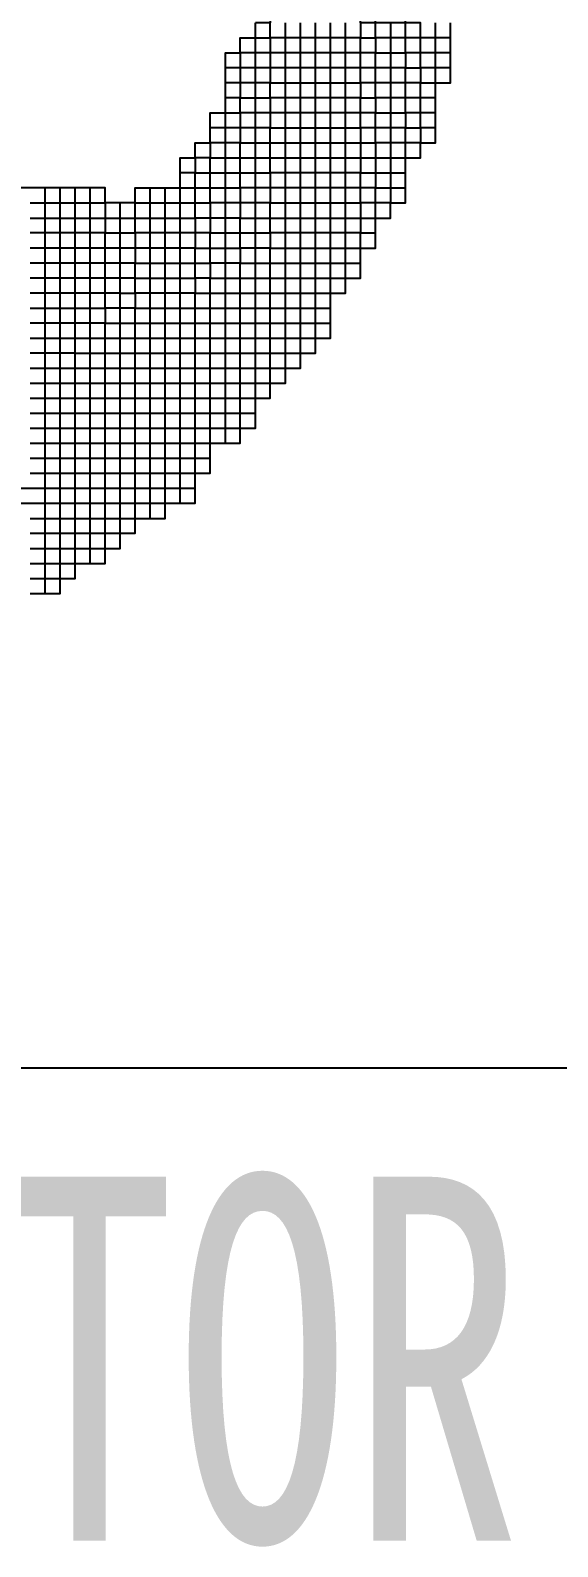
# Model space of a CAD drawing. Header units: millimetres. Extents: x 0 to 594, y 0 to 420.
# Drawn here: x 508.34 to 512.69, y 95.83 to 108.32 of the extents above; entities that cross this region are included whole.
import ezdxf
from ezdxf.enums import TextEntityAlignment as Align

# ---------------------------------------------------------------- set-up
doc = ezdxf.new("R2010")
doc.units = ezdxf.units.MM
doc.layers.add('GPDRAW', color=1, linetype='Continuous')
doc.layers.add('TEXT', color=255, linetype='Continuous')
doc.styles.add('ECL', font='', dxfattribs={"width": 0.7, "height": 3})
doc.styles.add('LXL', font='', dxfattribs={"width": 0.7, "height": 3})
doc.styles.get('ECL').set_extended_font_data('FangSong_GB2312')
doc.styles.get('LXL').set_extended_font_data('仿宋_GB2312')

# ---------------------------------------------------------------- blocks, each defined once
blk = doc.blocks.new('*U68')
at = {"color": 32, "linetype": 'Continuous'}
for points in [[(-17.49, -2.555), (-17.341, -2.555), (-17.193, -2.555), (-17.044, -2.555), (-16.896, -2.555), (-16.747, -2.555), (-16.747, -2.406), (-16.599, -2.406), (-16.45, -2.406), (-16.45, -2.258), (-16.302, -2.258), (-16.153, -2.258), (-16.005, -2.258), (-15.856, -2.258), (-15.856, -2.109), (-15.708, -2.109), (-15.708, -1.961), (-15.559, -1.961), (-15.411, -1.961), (-15.411, -1.812), (-15.262, -1.812), (-15.114, -1.812), (-15.114, -1.664), (-14.965, -1.664), (-14.817, -1.664), (-14.668, -1.664), (-14.52, -1.664), (-14.371, -1.664), (-14.371, -1.515), (-14.371, -1.367), (-14.371, -1.218), (-14.371, -1.07), (-14.371, -0.921), (-14.371, -0.773), (-14.371, -0.624), (-14.371, -0.476), (-14.371, -0.327), (-14.371, -0.179), (-14.371, -0.03), (-14.371, 0.118), (-14.371, 0.267), (-14.371, 0.415), (-14.371, 0.564), (-14.371, 0.712), (-14.371, 0.861)], [(-13.48, -0.179), (-13.629, -0.179), (-13.629, -0.03), (-13.777, -0.03), (-13.777, 0.118), (-13.926, 0.118), (-14.074, 0.118), (-14.074, 0.267), (-14.223, 0.267), (-14.223, 0.415), (-14.371, 0.415), (-14.52, 0.415), (-14.668, 0.415), (-14.817, 0.415), (-14.965, 0.415), (-15.114, 0.415), (-15.114, 0.267), (-15.262, 0.267), (-15.411, 0.267), (-15.411, 0.118), (-15.559, 0.118)]]:
    blk.add_lwpolyline(points, dxfattribs=at)
at = {"color": 15, "linetype": 'Continuous'}
for points in [[(-17.49, -4.188), (-17.341, -4.188), (-17.193, -4.188), (-17.044, -4.188), (-16.896, -4.188), (-16.747, -4.188), (-16.747, -4.04), (-16.599, -4.04), (-16.45, -4.04), (-16.45, -3.891), (-16.302, -3.891), (-16.153, -3.891), (-16.005, -3.891), (-15.856, -3.891), (-15.856, -3.743), (-15.856, -3.594), (-15.708, -3.594), (-15.708, -3.446), (-15.708, -3.297), (-15.559, -3.297), (-15.411, -3.297), (-15.411, -3.149), (-15.411, -3), (-15.411, -2.852), (-15.411, -2.703), (-15.411, -2.555), (-15.262, -2.555), (-15.114, -2.555), (-14.965, -2.555), (-14.965, -2.406), (-14.965, -2.258), (-14.965, -2.109), (-14.965, -1.961), (-14.965, -1.812), (-14.965, -1.664), (-14.965, -1.515), (-14.965, -1.367), (-14.965, -1.218), (-14.965, -1.07), (-14.965, -0.921), (-14.965, -0.773), (-14.965, -0.624), (-14.965, -0.476), (-14.965, -0.327), (-14.965, -0.179), (-14.965, -0.03), (-14.965, 0.118), (-14.965, 0.267), (-14.965, 0.415), (-14.965, 0.564), (-14.965, 0.712), (-14.965, 0.861)], [(-15.559, -3.297), (-15.559, -3.149), (-15.559, -3), (-15.559, -2.852), (-15.559, -2.703), (-15.559, -2.555), (-15.559, -2.406), (-15.559, -2.258), (-15.559, -2.109), (-15.559, -1.961), (-15.559, -1.812), (-15.559, -1.664), (-15.559, -1.515), (-15.559, -1.367), (-15.559, -1.218), (-15.559, -1.07), (-15.559, -0.921), (-15.559, -0.773), (-15.559, -0.624), (-15.559, -0.476), (-15.559, -0.327), (-15.559, -0.179), (-15.559, -0.03), (-15.559, 0.118), (-15.559, 0.267), (-15.559, 0.415), (-15.559, 0.564), (-15.411, 0.564), (-15.411, 0.712), (-15.262, 0.712), (-15.114, 0.712), (-15.114, 0.861)], [(-14.223, 0.861), (-14.223, 0.712), (-14.074, 0.712), (-14.074, 0.564), (-13.926, 0.564), (-13.777, 0.564), (-13.777, 0.415), (-13.629, 0.415), (-13.629, 0.267), (-13.48, 0.267), (-13.332, 0.267), (-13.332, 0.415), (-13.332, 0.564), (-13.332, 0.712), (-13.332, 0.861)], [(-17.49, -3.446), (-17.341, -3.446), (-17.193, -3.446), (-17.044, -3.446), (-16.896, -3.446), (-16.747, -3.446), (-16.747, -3.297), (-16.599, -3.297), (-16.45, -3.297), (-16.45, -3.149), (-16.302, -3.149), (-16.153, -3.149), (-16.005, -3.149), (-15.856, -3.149), (-15.856, -3), (-15.708, -3), (-15.708, -2.852), (-15.559, -2.852), (-15.411, -2.852), (-15.262, -2.852), (-15.114, -2.852), (-15.114, -2.703), (-14.965, -2.703), (-14.965, -2.555), (-14.817, -2.555), (-14.817, -2.406), (-14.668, -2.406), (-14.668, -2.258), (-14.52, -2.258), (-14.52, -2.109), (-14.52, -1.961), (-14.52, -1.812), (-14.52, -1.664), (-14.52, -1.515), (-14.52, -1.367), (-14.52, -1.218), (-14.52, -1.07), (-14.52, -0.921), (-14.52, -0.773), (-14.52, -0.624), (-14.52, -0.476), (-14.52, -0.327), (-14.52, -0.179), (-14.52, -0.03), (-14.52, 0.118), (-14.52, 0.267), (-14.52, 0.415), (-14.52, 0.564), (-14.52, 0.712), (-14.52, 0.861)]]:
    blk.add_lwpolyline(points, dxfattribs=at)
at = {"color": 22, "linetype": 'Continuous'}
for points in [[(-17.49, -3.149), (-17.341, -3.149), (-17.193, -3.149), (-17.044, -3.149), (-16.896, -3.149), (-16.747, -3.149), (-16.747, -3), (-16.599, -3), (-16.45, -3), (-16.45, -2.852), (-16.302, -2.852), (-16.153, -2.852), (-16.005, -2.852), (-15.856, -2.852), (-15.856, -2.703), (-15.708, -2.703), (-15.708, -2.555), (-15.559, -2.555), (-15.411, -2.555), (-15.411, -2.406), (-15.262, -2.406), (-15.114, -2.406), (-14.965, -2.406), (-14.817, -2.406), (-14.817, -2.258), (-14.817, -2.109), (-14.817, -1.961), (-14.817, -1.812), (-14.817, -1.664), (-14.817, -1.515), (-14.817, -1.367), (-14.817, -1.218), (-14.817, -1.07), (-14.817, -0.921), (-14.817, -0.773), (-14.817, -0.624), (-14.817, -0.476), (-14.817, -0.327), (-14.817, -0.179), (-14.817, -0.03), (-14.817, 0.118), (-14.817, 0.267), (-14.817, 0.415), (-14.817, 0.564), (-14.817, 0.712), (-14.817, 0.861)], [(-17.49, -2.703), (-17.341, -2.703), (-17.193, -2.703), (-17.044, -2.703), (-16.896, -2.703), (-16.747, -2.703), (-16.747, -2.555), (-16.599, -2.555), (-16.45, -2.555), (-16.45, -2.406), (-16.302, -2.406), (-16.153, -2.406), (-16.005, -2.406), (-15.856, -2.406), (-15.856, -2.258), (-15.708, -2.258), (-15.708, -2.109), (-15.559, -2.109), (-15.411, -2.109), (-15.411, -1.961), (-15.262, -1.961), (-15.114, -1.961), (-15.114, -1.812), (-14.965, -1.812), (-14.817, -1.812), (-14.668, -1.812), (-14.52, -1.812), (-14.371, -1.812), (-14.371, -1.664), (-14.223, -1.664), (-14.223, -1.515), (-14.223, -1.367), (-14.074, -1.367), (-14.074, -1.218), (-14.074, -1.07), (-13.926, -1.07), (-13.926, -0.921), (-13.777, -0.921), (-13.777, -0.773), (-13.777, -0.624), (-13.777, -0.476), (-13.629, -0.476), (-13.629, -0.327), (-13.48, -0.327), (-13.48, -0.179), (-13.48, -0.03), (-13.48, 0.118), (-13.48, 0.267), (-13.48, 0.415), (-13.48, 0.564), (-13.48, 0.712), (-13.48, 0.861)], [(-17.49, -3.297), (-17.341, -3.297), (-17.193, -3.297), (-17.044, -3.297), (-16.896, -3.297), (-16.747, -3.297), (-16.747, -3.149), (-16.599, -3.149), (-16.45, -3.149), (-16.45, -3), (-16.302, -3), (-16.153, -3), (-16.005, -3), (-15.856, -3), (-15.856, -2.852), (-15.708, -2.852), (-15.708, -2.703), (-15.559, -2.703), (-15.411, -2.703), (-15.262, -2.703), (-15.114, -2.703), (-15.114, -2.555), (-15.114, -2.406), (-15.114, -2.258), (-14.965, -2.258), (-14.817, -2.258), (-14.668, -2.258), (-14.668, -2.109), (-14.668, -1.961), (-14.668, -1.812), (-14.668, -1.664), (-14.668, -1.515), (-14.668, -1.367), (-14.668, -1.218), (-14.668, -1.07), (-14.668, -0.921), (-14.668, -0.773), (-14.668, -0.624), (-14.668, -0.476), (-14.668, -0.327), (-14.668, -0.179), (-14.668, -0.03), (-14.668, 0.118), (-14.668, 0.267), (-14.668, 0.415), (-14.668, 0.564), (-14.668, 0.712), (-14.668, 0.861)], [(-17.49, -4.485), (-17.341, -4.485), (-17.193, -4.485), (-17.044, -4.485), (-16.896, -4.485), (-16.747, -4.485), (-16.747, -4.337), (-16.599, -4.337), (-16.599, -4.188), (-16.45, -4.188), (-16.45, -4.04), (-16.302, -4.04), (-16.153, -4.04), (-16.153, -3.891), (-16.153, -3.743), (-16.153, -3.594), (-16.153, -3.446), (-16.153, -3.297), (-16.153, -3.149), (-16.153, -3), (-16.153, -2.852), (-16.153, -2.703), (-16.153, -2.555), (-16.153, -2.406), (-16.153, -2.258), (-16.153, -2.109), (-16.153, -1.961), (-16.153, -1.812), (-16.153, -1.664), (-16.153, -1.515), (-16.153, -1.367), (-16.153, -1.218), (-16.153, -1.07), (-16.153, -0.921), (-16.153, -0.773)], [(-17.49, -4.337), (-17.341, -4.337), (-17.193, -4.337), (-17.044, -4.337), (-16.896, -4.337), (-16.747, -4.337), (-16.747, -4.188), (-16.599, -4.188), (-16.599, -4.04), (-16.599, -3.891), (-16.599, -3.743), (-16.599, -3.594), (-16.599, -3.446), (-16.599, -3.297), (-16.599, -3.149), (-16.599, -3), (-16.599, -2.852), (-16.599, -2.703), (-16.599, -2.555), (-16.599, -2.406), (-16.599, -2.258), (-16.599, -2.109), (-16.599, -1.961), (-16.599, -1.812), (-16.599, -1.664), (-16.599, -1.515), (-16.599, -1.367), (-16.599, -1.218), (-16.599, -1.07), (-16.599, -0.921)], [(-17.49, -4.634), (-17.341, -4.634), (-17.193, -4.634), (-17.193, -4.485), (-17.193, -4.337), (-17.193, -4.188), (-17.193, -4.04), (-17.193, -3.891), (-17.193, -3.743), (-17.193, -3.594), (-17.193, -3.446), (-17.193, -3.297), (-17.193, -3.149), (-17.193, -3), (-17.193, -2.852), (-17.193, -2.703), (-17.193, -2.555)], [(-17.341, -4.782), (-17.341, -4.634), (-17.341, -4.485), (-17.341, -4.337), (-17.341, -4.188), (-17.341, -4.04), (-17.341, -3.891), (-17.341, -3.743), (-17.341, -3.594), (-17.341, -3.446), (-17.341, -3.297), (-17.341, -3.149), (-17.341, -3), (-17.341, -2.852), (-17.341, -2.703), (-17.341, -2.555)], [(-17.49, -3.594), (-17.341, -3.594), (-17.193, -3.594), (-17.044, -3.594), (-16.896, -3.594), (-16.747, -3.594), (-16.747, -3.446), (-16.599, -3.446), (-16.45, -3.446), (-16.45, -3.297), (-16.302, -3.297), (-16.153, -3.297), (-16.005, -3.297), (-15.856, -3.297), (-15.856, -3.149), (-15.708, -3.149), (-15.708, -3), (-15.559, -3), (-15.411, -3), (-15.262, -3)], [(-17.49, -4.04), (-17.341, -4.04), (-17.193, -4.04), (-17.044, -4.04), (-16.896, -4.04), (-16.747, -4.04), (-16.747, -3.891), (-16.599, -3.891), (-16.45, -3.891), (-16.45, -3.743), (-16.302, -3.743), (-16.153, -3.743), (-16.005, -3.743), (-15.856, -3.743)]]:
    blk.add_lwpolyline(points, dxfattribs=at)
at = {"color": 34, "linetype": 'Continuous'}
blk.add_lwpolyline([(-13.926, 0.861), (-13.926, 0.712), (-13.926, 0.564), (-13.926, 0.415), (-13.926, 0.267), (-13.926, 0.118), (-13.926, -0.03), (-13.926, -0.179), (-13.926, -0.327), (-13.926, -0.476), (-13.926, -0.624), (-13.926, -0.773), (-13.926, -0.921), (-14.074, -0.921), (-14.074, -0.773), (-14.223, -0.773), (-14.223, -0.624), (-14.371, -0.624), (-14.52, -0.624), (-14.668, -0.624), (-14.817, -0.624), (-14.965, -0.624), (-15.114, -0.624), (-15.114, -0.773), (-15.262, -0.773), (-15.411, -0.773), (-15.411, -0.921), (-15.559, -0.921), (-15.708, -0.921), (-15.708, -1.07), (-15.856, -1.07), (-15.856, -1.218), (-16.005, -1.218), (-16.153, -1.218), (-16.302, -1.218), (-16.45, -1.218), (-16.45, -1.367), (-16.599, -1.367), (-16.747, -1.367), (-16.747, -1.218), (-16.896, -1.218), (-17.044, -1.218), (-17.193, -1.218), (-17.341, -1.218), (-17.49, -1.218)], dxfattribs=at)
at = {"color": 13, "linetype": 'Continuous'}
for points in [[(-16.896, -3.891), (-16.747, -3.891), (-16.747, -3.743), (-16.599, -3.743), (-16.45, -3.743), (-16.45, -3.594), (-16.302, -3.594), (-16.153, -3.594), (-16.005, -3.594), (-15.856, -3.594), (-15.856, -3.446), (-15.856, -3.297), (-15.708, -3.297), (-15.708, -3.149), (-15.559, -3.149), (-15.411, -3.149), (-15.262, -3.149), (-15.262, -3), (-15.262, -2.852), (-15.262, -2.703), (-15.262, -2.555), (-15.262, -2.406), (-15.262, -2.258), (-15.262, -2.109), (-15.262, -1.961), (-15.262, -1.812), (-15.262, -1.664), (-15.262, -1.515), (-15.262, -1.367), (-15.262, -1.218), (-15.262, -1.07), (-15.262, -0.921), (-15.262, -0.773), (-15.262, -0.624), (-15.262, -0.476), (-15.262, -0.327), (-15.262, -0.179), (-15.262, -0.03), (-15.262, 0.118), (-15.262, 0.267), (-15.262, 0.415), (-15.262, 0.564), (-15.262, 0.712), (-15.262, 0.861)], [(-13.332, 0.712), (-13.48, 0.712), (-13.629, 0.712), (-13.629, 0.861), (-13.777, 0.861), (-13.777, 1.009), (-13.926, 1.009), (-14.074, 1.009), (-14.074, 1.158), (-14.223, 1.158), (-14.223, 1.306), (-14.371, 1.306), (-14.52, 1.306), (-14.668, 1.306), (-14.817, 1.306), (-14.965, 1.306), (-15.114, 1.306), (-15.114, 1.158), (-15.262, 1.158)], [(-13.332, 0.564), (-13.48, 0.564), (-13.629, 0.564), (-13.629, 0.712), (-13.777, 0.712), (-13.777, 0.861), (-13.926, 0.861), (-14.074, 0.861), (-14.074, 1.009), (-14.223, 1.009), (-14.223, 1.158), (-14.371, 1.158), (-14.52, 1.158), (-14.668, 1.158), (-14.817, 1.158), (-14.965, 1.158), (-15.114, 1.158), (-15.114, 1.009), (-15.262, 1.009)], [(-13.332, 0.415), (-13.48, 0.415), (-13.629, 0.415), (-13.629, 0.564), (-13.777, 0.564), (-13.777, 0.712), (-13.926, 0.712), (-14.074, 0.712), (-14.074, 0.861), (-14.223, 0.861), (-14.223, 1.009), (-14.371, 1.009), (-14.52, 1.009), (-14.668, 1.009), (-14.817, 1.009), (-14.965, 1.009), (-15.114, 1.009), (-15.114, 0.861), (-15.262, 0.861)], [(-13.48, 0.118), (-13.629, 0.118), (-13.629, 0.267), (-13.777, 0.267), (-13.777, 0.415), (-13.926, 0.415), (-14.074, 0.415), (-14.074, 0.564), (-14.223, 0.564), (-14.223, 0.712), (-14.371, 0.712), (-14.52, 0.712), (-14.668, 0.712), (-14.817, 0.712), (-14.965, 0.712), (-15.114, 0.712), (-15.114, 0.564), (-15.262, 0.564), (-15.411, 0.564), (-15.411, 0.415), (-15.559, 0.415)], [(-13.48, -0.03), (-13.629, -0.03), (-13.629, 0.118), (-13.777, 0.118), (-13.777, 0.267), (-13.926, 0.267), (-14.074, 0.267), (-14.074, 0.415), (-14.223, 0.415), (-14.223, 0.564), (-14.371, 0.564), (-14.52, 0.564), (-14.668, 0.564), (-14.817, 0.564), (-14.965, 0.564), (-15.114, 0.564), (-15.114, 0.415), (-15.262, 0.415), (-15.411, 0.415), (-15.411, 0.267), (-15.559, 0.267)], [(-16.005, -3.891), (-16.005, -3.743), (-16.005, -3.594), (-16.005, -3.446), (-16.005, -3.297), (-16.005, -3.149), (-16.005, -3), (-16.005, -2.852), (-16.005, -2.703), (-16.005, -2.555), (-16.005, -2.406), (-16.005, -2.258), (-16.005, -2.109), (-16.005, -1.961), (-16.005, -1.812), (-16.005, -1.664), (-16.005, -1.515), (-16.005, -1.367), (-16.005, -1.218), (-16.005, -1.07), (-16.005, -0.921), (-16.005, -0.773), (-16.005, -0.624), (-16.005, -0.476), (-15.856, -0.476), (-15.856, -0.327), (-15.708, -0.327), (-15.708, -0.179), (-15.708, -0.03), (-15.559, -0.03), (-15.411, -0.03), (-15.411, 0.118), (-15.262, 0.118), (-15.114, 0.118), (-15.114, 0.267), (-14.965, 0.267), (-14.817, 0.267), (-14.668, 0.267), (-14.52, 0.267), (-14.371, 0.267), (-14.223, 0.267), (-14.223, 0.118), (-14.074, 0.118), (-14.074, -0.03), (-13.926, -0.03), (-13.777, -0.03), (-13.777, -0.179), (-13.629, -0.179), (-13.629, -0.327), (-13.777, -0.327), (-13.777, -0.179), (-13.926, -0.179), (-14.074, -0.179), (-14.074, -0.03), (-14.223, -0.03), (-14.223, 0.118), (-14.371, 0.118), (-14.52, 0.118), (-14.668, 0.118), (-14.817, 0.118), (-14.965, 0.118), (-15.114, 0.118), (-15.114, -0.03), (-15.262, -0.03), (-15.411, -0.03), (-15.411, -0.179), (-15.559, -0.179), (-15.708, -0.179)], [(-16.45, -0.921), (-16.45, -0.773), (-16.005, -0.773), (-15.856, -0.773), (-15.856, -0.624), (-15.708, -0.624), (-15.708, -0.476), (-15.559, -0.476), (-15.411, -0.476), (-15.411, -0.327), (-15.262, -0.327), (-15.114, -0.327), (-15.114, -0.179), (-14.965, -0.179), (-14.817, -0.179), (-14.668, -0.179), (-14.52, -0.179), (-14.371, -0.179), (-14.223, -0.179), (-14.223, -0.327), (-14.074, -0.327), (-14.074, -0.476), (-13.926, -0.476), (-13.777, -0.476), (-13.777, -0.327), (-13.926, -0.327), (-14.074, -0.327), (-14.074, -0.179), (-14.223, -0.179), (-14.223, -0.03), (-14.371, -0.03), (-14.52, -0.03), (-14.668, -0.03), (-14.817, -0.03), (-14.965, -0.03), (-15.114, -0.03), (-15.114, -0.179), (-15.262, -0.179), (-15.411, -0.179), (-15.411, -0.327), (-15.559, -0.327), (-15.708, -0.327), (-15.708, -0.476), (-15.856, -0.476), (-15.856, -0.624), (-16.005, -0.624)], [(-16.302, -4.04), (-16.302, -3.891), (-16.302, -3.743), (-16.302, -3.594), (-16.302, -3.446), (-16.302, -3.297), (-16.302, -3.149), (-16.302, -3), (-16.302, -2.852), (-16.302, -2.703), (-16.302, -2.555), (-16.302, -2.406), (-16.302, -2.258), (-16.302, -2.109), (-16.302, -1.961), (-16.302, -1.812), (-16.302, -1.664), (-16.302, -1.515), (-16.302, -1.367), (-16.302, -1.218), (-16.302, -1.07), (-16.302, -0.921), (-16.302, -0.773)], [(-16.45, -1.664), (-16.302, -1.664), (-16.153, -1.664), (-16.005, -1.664), (-15.856, -1.664), (-15.856, -1.515), (-15.708, -1.515), (-15.708, -1.367), (-15.559, -1.367), (-15.411, -1.367), (-15.411, -1.218), (-15.262, -1.218), (-15.114, -1.218), (-15.114, -1.07), (-14.965, -1.07), (-14.817, -1.07), (-14.668, -1.07), (-14.52, -1.07), (-14.371, -1.07), (-14.223, -1.07), (-14.223, -1.218), (-14.074, -1.218)], [(-17.044, -2.406), (-16.896, -2.406), (-16.747, -2.406), (-16.747, -2.258), (-16.599, -2.258), (-16.45, -2.258), (-16.45, -2.109), (-16.302, -2.109), (-16.153, -2.109), (-16.005, -2.109), (-15.856, -2.109), (-15.856, -1.961), (-15.708, -1.961), (-15.708, -1.812), (-15.559, -1.812), (-15.411, -1.812), (-15.411, -1.664), (-15.262, -1.664), (-15.114, -1.664), (-15.114, -1.515), (-14.965, -1.515), (-14.817, -1.515), (-14.668, -1.515), (-14.52, -1.515), (-14.371, -1.515), (-14.223, -1.515)], [(-17.49, -2.852), (-17.341, -2.852), (-17.193, -2.852), (-17.044, -2.852), (-16.896, -2.852), (-16.747, -2.852), (-16.747, -2.703), (-16.599, -2.703), (-16.45, -2.703), (-16.45, -2.555), (-16.302, -2.555), (-16.153, -2.555), (-16.005, -2.555), (-15.856, -2.555), (-15.856, -2.406), (-15.708, -2.406), (-15.708, -2.258), (-15.559, -2.258), (-15.411, -2.258), (-15.411, -2.109), (-15.262, -2.109), (-15.114, -2.109), (-15.114, -1.961), (-14.965, -1.961), (-14.817, -1.961), (-14.668, -1.961), (-14.52, -1.961)], [(-17.49, -3), (-17.341, -3), (-17.193, -3), (-17.044, -3), (-16.896, -3), (-16.747, -3), (-16.747, -2.852), (-16.599, -2.852), (-16.45, -2.852), (-16.45, -2.703), (-16.302, -2.703), (-16.153, -2.703), (-16.005, -2.703), (-15.856, -2.703), (-15.856, -2.555), (-15.708, -2.555), (-15.708, -2.406), (-15.559, -2.406), (-15.411, -2.406), (-15.411, -2.258), (-15.262, -2.258), (-15.114, -2.258), (-15.114, -2.109), (-14.965, -2.109), (-14.817, -2.109), (-14.668, -2.109), (-14.52, -2.109)], [(-17.49, -4.782), (-17.341, -4.782), (-17.193, -4.782), (-17.193, -4.634), (-17.044, -4.634), (-17.044, -4.485), (-17.044, -4.337), (-17.044, -4.188), (-17.044, -4.04), (-17.044, -3.891), (-17.044, -3.743), (-17.044, -3.594), (-17.044, -3.446), (-17.044, -3.297), (-17.044, -3.149), (-17.044, -3), (-17.044, -2.852), (-17.044, -2.703)], [(-16.896, -3.743), (-16.747, -3.743), (-16.747, -3.594), (-16.599, -3.594), (-16.45, -3.594), (-16.45, -3.446), (-16.302, -3.446), (-16.153, -3.446), (-16.005, -3.446), (-15.856, -3.446), (-15.708, -3.446)]]:
    blk.add_lwpolyline(points, dxfattribs=at)
at = {"color": 75, "linetype": 'Continuous'}
blk.add_lwpolyline([(-17.49, -0.921), (-17.341, -0.921), (-17.193, -0.921), (-17.044, -0.921), (-16.896, -0.921), (-16.747, -0.921), (-16.747, -1.07), (-16.599, -1.07), (-16.45, -1.07), (-16.45, -0.921), (-16.302, -0.921), (-16.153, -0.921), (-16.005, -0.921), (-15.856, -0.921), (-15.856, -0.773), (-15.708, -0.773), (-15.708, -0.624), (-15.559, -0.624), (-15.411, -0.624), (-15.411, -0.476), (-15.262, -0.476), (-15.114, -0.476), (-15.114, -0.327), (-14.965, -0.327), (-14.817, -0.327), (-14.668, -0.327), (-14.52, -0.327), (-14.371, -0.327), (-14.223, -0.327), (-14.223, -0.476), (-14.074, -0.476), (-14.074, -0.624), (-13.926, -0.624), (-13.777, -0.624)], dxfattribs=at)
at = {"color": 57, "linetype": 'Continuous'}
for points in [[(-16.599, -1.812), (-16.45, -1.812), (-16.45, -1.664), (-16.45, -1.515), (-16.302, -1.515), (-16.153, -1.515), (-16.005, -1.515), (-15.856, -1.515), (-15.856, -1.367), (-15.708, -1.367), (-15.708, -1.218), (-15.559, -1.218), (-15.411, -1.218), (-15.411, -1.07), (-15.262, -1.07), (-15.114, -1.07), (-15.114, -0.921), (-14.965, -0.921), (-14.817, -0.921), (-14.668, -0.921), (-14.52, -0.921), (-14.371, -0.921), (-14.223, -0.921), (-14.223, -1.07), (-14.074, -1.07), (-14.074, -0.921), (-14.223, -0.921), (-14.223, -0.773), (-14.371, -0.773), (-14.52, -0.773), (-14.668, -0.773), (-14.817, -0.773), (-14.965, -0.773), (-15.114, -0.773), (-15.114, -0.921), (-15.262, -0.921), (-15.411, -0.921), (-15.411, -1.07), (-15.559, -1.07), (-15.708, -1.07), (-15.708, -1.218), (-15.856, -1.218), (-15.856, -1.367), (-16.005, -1.367), (-16.153, -1.367), (-16.302, -1.367), (-16.45, -1.367), (-16.45, -1.515), (-16.599, -1.515), (-16.747, -1.515), (-16.747, -1.367), (-16.896, -1.367), (-17.044, -1.367), (-17.193, -1.367), (-17.341, -1.367), (-17.49, -1.367)], [(-17.49, -1.07), (-17.341, -1.07), (-17.193, -1.07), (-17.044, -1.07), (-16.896, -1.07), (-16.747, -1.07), (-16.747, -1.218), (-16.599, -1.218), (-16.45, -1.218), (-16.45, -1.07), (-16.302, -1.07), (-16.153, -1.07), (-16.005, -1.07), (-15.856, -1.07), (-15.856, -0.921), (-15.708, -0.921), (-15.708, -0.773), (-15.559, -0.773), (-15.411, -0.773), (-15.411, -0.624), (-15.262, -0.624), (-15.114, -0.624), (-15.114, -0.476), (-14.965, -0.476), (-14.817, -0.476), (-14.668, -0.476), (-14.52, -0.476), (-14.371, -0.476), (-14.223, -0.476), (-14.223, -0.624), (-14.074, -0.624), (-14.074, -0.773), (-13.926, -0.773), (-13.777, -0.773)], [(-17.044, -2.703), (-17.044, -2.555), (-17.044, -2.406), (-17.044, -2.258), (-17.044, -2.109), (-17.044, -1.961), (-17.044, -1.812), (-17.044, -1.664), (-17.044, -1.515), (-17.044, -1.367), (-17.044, -1.218), (-17.044, -1.07), (-17.044, -0.921), (-17.044, -0.773)]]:
    blk.add_lwpolyline(points, dxfattribs=at)
at = {"color": 94, "linetype": 'Continuous'}
for points in [[(-16.45, -1.664), (-16.599, -1.664), (-16.747, -1.664), (-16.747, -1.515), (-16.896, -1.515), (-17.044, -1.515), (-17.193, -1.515), (-17.341, -1.515), (-17.49, -1.515)], [(-16.599, -1.812), (-16.747, -1.812), (-16.747, -1.664), (-16.896, -1.664), (-17.044, -1.664), (-17.193, -1.664), (-17.341, -1.664), (-17.49, -1.664)], [(-17.49, -1.961), (-17.341, -1.961), (-17.193, -1.961), (-17.044, -1.961), (-16.896, -1.961), (-16.747, -1.961), (-16.747, -1.812), (-16.896, -1.812), (-17.044, -1.812), (-17.193, -1.812), (-17.341, -1.812), (-17.49, -1.812)], [(-16.896, -2.109), (-17.044, -2.109), (-17.193, -2.109), (-17.341, -2.109), (-17.49, -2.109)]]:
    blk.add_lwpolyline(points, dxfattribs=at)
at = {"color": 91, "linetype": 'Continuous'}
blk.add_lwpolyline([(-16.45, -0.921), (-16.747, -0.921), (-16.747, -0.773), (-19.717, -0.773)], dxfattribs=at)
at = {"color": 82, "linetype": 'Continuous'}
blk.add_lwpolyline([(-17.341, -2.555), (-17.341, -2.406), (-17.341, -2.258), (-17.341, -2.109), (-17.341, -1.961), (-17.341, -1.812), (-17.341, -1.664), (-17.341, -1.515), (-17.341, -1.367), (-17.341, -1.218), (-17.341, -1.07), (-17.341, -0.921), (-17.341, -0.773)], dxfattribs=at)
at = {"color": 95, "linetype": 'Continuous'}
blk.add_lwpolyline([(-17.193, -2.555), (-17.193, -2.406), (-17.193, -2.258), (-17.193, -2.109), (-17.193, -1.961), (-17.193, -1.812), (-17.193, -1.664), (-17.193, -1.515), (-17.193, -1.367), (-17.193, -1.218), (-17.193, -1.07), (-17.193, -0.921), (-17.193, -0.773)], dxfattribs=at)
at = {"color": 25, "linetype": 'Continuous'}
blk.add_lwpolyline([(-16.896, -4.485), (-16.896, -4.337), (-16.896, -4.188), (-16.896, -4.04), (-16.896, -3.891), (-16.896, -3.743), (-16.896, -3.594), (-16.896, -3.446), (-16.896, -3.297), (-16.896, -3.149), (-16.896, -3), (-16.896, -2.852), (-16.896, -2.703), (-16.896, -2.555), (-16.896, -2.406), (-16.896, -2.258), (-16.896, -2.109), (-16.896, -1.961), (-16.896, -1.812), (-16.896, -1.664), (-16.896, -1.515), (-16.896, -1.367), (-16.896, -1.218), (-16.896, -1.07), (-16.896, -0.921), (-16.896, -0.773)], dxfattribs=at)
at = {"color": 64, "linetype": 'Continuous'}
blk.add_lwpolyline([(-17.49, -2.258), (-17.341, -2.258), (-17.193, -2.258), (-17.044, -2.258), (-16.896, -2.258), (-16.747, -2.258), (-16.747, -2.109), (-16.599, -2.109), (-16.45, -2.109), (-16.45, -1.961), (-16.302, -1.961), (-16.153, -1.961), (-16.005, -1.961), (-15.856, -1.961), (-15.856, -1.812), (-15.708, -1.812), (-15.708, -1.664), (-15.559, -1.664), (-15.411, -1.664), (-15.411, -1.515), (-15.262, -1.515), (-15.114, -1.515), (-15.114, -1.367), (-14.965, -1.367), (-14.817, -1.367), (-14.668, -1.367), (-14.52, -1.367), (-14.371, -1.367), (-14.223, -1.367), (-14.223, -1.218), (-14.371, -1.218), (-14.52, -1.218), (-14.668, -1.218), (-14.817, -1.218), (-14.965, -1.218), (-15.114, -1.218), (-15.114, -1.367), (-15.262, -1.367), (-15.411, -1.367), (-15.411, -1.515), (-15.559, -1.515), (-15.708, -1.515), (-15.708, -1.664), (-15.856, -1.664), (-15.856, -1.812), (-16.005, -1.812), (-16.153, -1.812), (-16.302, -1.812), (-16.45, -1.812), (-16.45, -1.961), (-16.599, -1.961), (-16.747, -1.961), (-16.747, -2.109), (-16.896, -2.109)], dxfattribs=at)
at = {"color": 84, "linetype": 'Continuous'}
blk.add_lwpolyline([(-17.044, -2.406), (-17.193, -2.406), (-17.341, -2.406), (-17.49, -2.406)], dxfattribs=at)
at = {"color": 246, "linetype": 'Continuous'}
blk.add_lwpolyline([(-17.935, -3.743), (-17.787, -3.743), (-17.638, -3.743), (-17.49, -3.743), (-17.341, -3.743), (-17.193, -3.743), (-17.044, -3.743), (-16.896, -3.743)], dxfattribs=at)
at = {"color": 26, "linetype": 'Continuous'}
blk.add_lwpolyline([(-18.084, -3.891), (-17.935, -3.891), (-17.787, -3.891), (-17.638, -3.891), (-17.49, -3.891), (-17.341, -3.891), (-17.193, -3.891), (-17.044, -3.891), (-16.896, -3.891)], dxfattribs=at)
blk = doc.blocks.new('XXDAFRAM-CH-HENG-A2')
at = {"layer": 'GPDRAW'}
blk.add_line((584, 99.769), (399, 99.769), dxfattribs=at)
at = {"layer": 'TEXT', "xscale": 0.8333333333339397, "yscale": 0.8333333333334849, "zscale": 0.8333333333333334}
blk.add_blockref('*U68', (522.917, 107.668), dxfattribs=at)
at = {"linetype": 'Continuous', "style": 'ECL', "width": 0.7}
for tag, height, p in [('DESIGNSTATUS', 3.5, (571.853, 76.574)), ('ENDESIGNSTATUS', 3.5, (571.89, 70.889)), ('O', 4, (537.75, 63.46)), ('G', 4, (574.75, 63.46)), ('VEREN40', 4, (580.917, 63.46)), ('V', 4, (531.583, 63.46)), ('L', 4, (543.917, 63.46)), ('N', 4, (550.083, 63.46)), ('D', 4, (562.417, 63.46)), ('W', 4, (568.583, 63.46)), ('DWGNAME1', 5, (522.116, 48.707)), ('DWGNAME', 5, (521.928, 42.355)), ('DWGENAME1', 5, (521.928, 42.132)), ('DWGENAME', 5, (521.928, 35.7)), ('DWGNAME2', 5, (521.928, 35.057)), ('DWGENAME2', 5, (522.272, 28.907)), ('DWGNO', 4, (511.81, 15.139)), ('VEREN40', 4, (578.739, 15.139))]:
    blk.add_attdef(tag, text='', height=height, dxfattribs=at).set_placement(p, align=Align.MIDDLE)
at = {"style": 'ECL', "width": 0.7, "flags": 1}
for p in [(450.389, 48.278), (450.389, 40.278), (450.389, 32.278), (450.389, 24.278)]:
    blk.add_attdef('DATE', text='', height=5, dxfattribs=at).set_placement(p, align=Align.MIDDLE)
for tag, p in [('SJ1', (419.556, 44.278)), ('JH', (419.556, 36.278)), ('SH1', (419.556, 28.278)), ('PZ', (419.556, 20.278)), ('BL', (419.556, 10))]:
    blk.add_attdef(tag, p, '', height=5, dxfattribs=at)
at = {"layer": 'GPDRAW', "style": 'LXL', "width": 0.7}
blk.add_text('SUBCONTRACTOR', height=3, dxfattribs=at).set_placement((493.829, 95.876))

msp = doc.modelspace()

# ---------------------------------------------------------------- block references
msp.add_blockref('XXDAFRAM-CH-HENG-A2', (0, 0))

doc.saveas('drawing.dxf')
